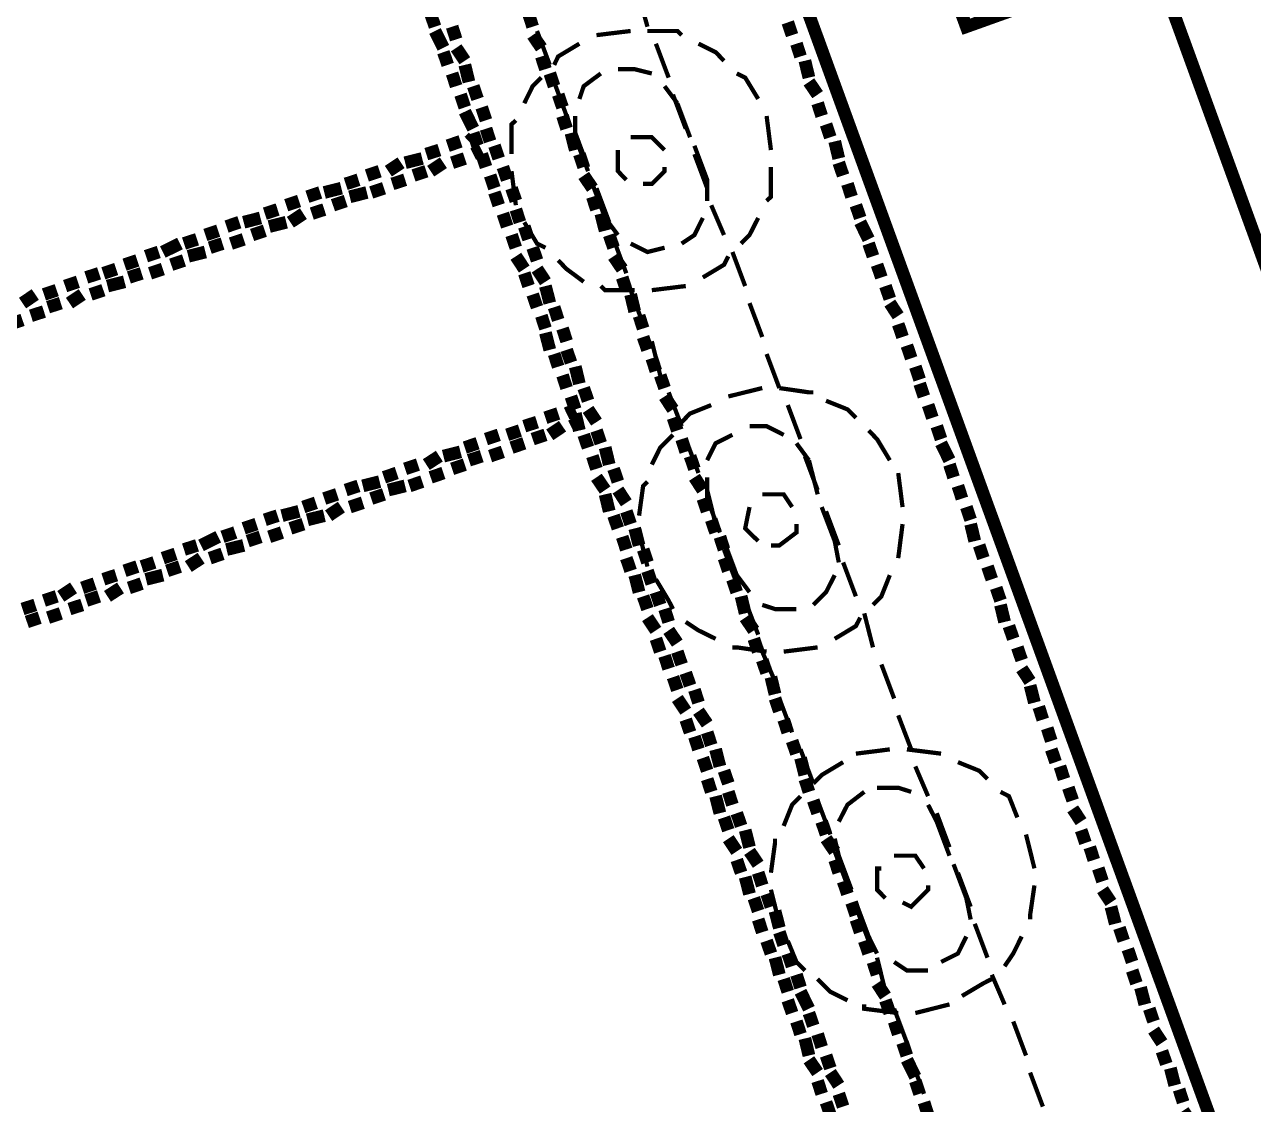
# Model space of a CAD drawing. Extents: x -2.4 to 13.4, y -16 to -5.
# Drawn here: x 2.4228 to 2.9045, y -10.993 to -10.5697 of the extents above; entities that cross this region are included whole.
import ezdxf

# ---------------------------------------------------------------- set-up
doc = ezdxf.new("R2010")
doc.units = 0
doc.header["$MEASUREMENT"] = 0

msp = doc.modelspace()

# ---------------------------------------------------------------- linework, layer by layer
at = {"color": 0}
for points, const_width in [([(3.74199, -12.95219), (1.65538, -7.21884)], 0.005), ([(3.59868, -12.95219), (1.52868, -7.26383)], 0.005), ([(2.66368, -10.55886), (2.66698, -10.57052)], 0.00167), ([(2.58368, -10.57052), (2.58198, -10.56552)], 0.005), ([(2.62198, -10.57052), (2.62038, -10.56552)], 0.005), ([(2.59198, -10.57551), (2.59038, -10.57052)], 0.005), ([(2.72368, -10.57383), (2.72198, -10.56884)], 0.005), ([(2.58698, -10.57881), (2.58368, -10.5722)], 0.005), ([(2.62538, -10.57881), (2.62198, -10.57383)], 0.005), ([(2.62868, -10.58549), (2.62368, -10.5722)], 0.00167), ([(2.64698, -10.57383), (2.66038, -10.5722)], 0.00167), ([(2.64698, -10.57383), (2.66038, -10.5722)], 0.00167), ([(2.66698, -10.5722), (2.67868, -10.5722), (2.68038, -10.57383)], 0.00167), ([(2.66698, -10.5722), (2.67868, -10.5722), (2.68038, -10.57383)], 0.00167), ([(2.58868, -10.58549), (2.58698, -10.58051)], 0.005), ([(2.59538, -10.58387), (2.59198, -10.57881)], 0.005), ([(2.63038, -10.58549), (2.63198, -10.58219), (2.64028, -10.57719)], 0.00167), ([(2.63038, -10.58549), (2.63198, -10.58219), (2.64028, -10.57719)], 0.00167), ([(2.67028, -10.57719), (2.67528, -10.59048)], 0.00167), ([(2.68698, -10.57719), (2.69368, -10.58051), (2.69698, -10.58387)], 0.00167), ([(2.68698, -10.57719), (2.69368, -10.58051), (2.69698, -10.58387)], 0.00167), ([(2.72698, -10.58219), (2.72538, -10.57719)], 0.005), ([(2.59698, -10.59216), (2.59538, -10.58549)], 0.005), ([(2.62698, -10.58718), (2.62538, -10.58219)], 0.005), ([(2.73028, -10.59048), (2.72868, -10.58387)], 0.005), ([(2.59198, -10.59384), (2.59038, -10.58886)], 0.005), ([(2.63038, -10.59384), (2.62868, -10.58886)], 0.005), ([(2.64028, -10.59884), (2.64198, -10.59384), (2.64868, -10.58886)], 0.00167), ([(2.65538, -10.58718), (2.66198, -10.58718), (2.66868, -10.58886)], 0.00167), ([(2.70198, -10.58886), (2.70528, -10.59048), (2.71038, -10.59884)], 0.00167), ([(2.70198, -10.58886), (2.70528, -10.59048), (2.71038, -10.59884)], 0.00167), ([(2.60038, -10.59884), (2.59868, -10.59384)], 0.005), ([(2.61868, -10.60052), (2.62198, -10.59384), (2.62538, -10.59048)], 0.00167), ([(2.61868, -10.60052), (2.62198, -10.59384), (2.62538, -10.59048)], 0.00167), ([(2.63528, -10.60551), (2.63038, -10.59216)], 0.00167), ([(2.67368, -10.59384), (2.67868, -10.60052)], 0.00167), ([(2.73368, -10.59716), (2.73028, -10.59216)], 0.005), ([(2.59538, -10.60215), (2.59368, -10.59716)], 0.005), ([(2.63368, -10.60215), (2.63198, -10.59716)], 0.005), ([(2.67698, -10.59716), (2.68198, -10.61051)], 0.00167), ([(2.73528, -10.60551), (2.73368, -10.60052)], 0.005), ([(2.59868, -10.61051), (2.59538, -10.60383)], 0.005), ([(2.60368, -10.60719), (2.60198, -10.60215)], 0.005), ([(2.63528, -10.61051), (2.63368, -10.60551)], 0.005), ([(2.67868, -10.60052), (2.68368, -10.61387)], 0.00167), ([(2.60528, -10.61549), (2.60368, -10.61051)], 0.005), ([(2.61368, -10.62048), (2.61368, -10.60883), (2.61538, -10.60719)], 0.00167), ([(2.61368, -10.62048), (2.61368, -10.60883), (2.61538, -10.60719)], 0.00167), ([(2.64368, -10.62716), (2.63868, -10.61387), (2.63868, -10.60551)], 0.00167), ([(2.71368, -10.60551), (2.71538, -10.61886)], 0.00167), ([(2.71368, -10.60551), (2.71538, -10.61886)], 0.00167), ([(2.73868, -10.61387), (2.73698, -10.60883)], 0.005), ([(2.59868, -10.61387), (2.59698, -10.61549)], 0.005), ([(2.60038, -10.61718), (2.59868, -10.61219)], 0.005), ([(2.63868, -10.61886), (2.63698, -10.61219)], 0.005), ([(2.64368, -10.62554), (2.63868, -10.61219)], 0.00167), ([(2.58538, -10.61886), (2.58028, -10.62048)], 0.005), ([(2.59368, -10.61549), (2.58868, -10.61718)], 0.005), ([(2.60198, -10.61886), (2.59868, -10.62048)], 0.005), ([(2.60868, -10.62218), (2.60698, -10.61718)], 0.005), ([(2.66038, -10.61387), (2.66868, -10.61387), (2.67368, -10.61886)], 0.00167), ([(2.66038, -10.61387), (2.66868, -10.61387), (2.67368, -10.61886)], 0.00167), ([(2.68538, -10.61718), (2.69038, -10.63052), (2.69038, -10.63883)], 0.00167), ([(2.74198, -10.62218), (2.74038, -10.61549)], 0.005), ([(2.57038, -10.62386), (2.56538, -10.62716)], 0.005), ([(2.57868, -10.62218), (2.57198, -10.62386)], 0.005), ([(2.58698, -10.62386), (2.58198, -10.62716)], 0.005), ([(2.59538, -10.62218), (2.59038, -10.62386)], 0.005), ([(2.60368, -10.62554), (2.60198, -10.62048)], 0.005), ([(2.64198, -10.62554), (2.64028, -10.62048)], 0.005), ([(2.65868, -10.63052), (2.65538, -10.62716), (2.65538, -10.61886)], 0.00167), ([(2.65868, -10.63052), (2.65538, -10.62716), (2.65538, -10.61886)], 0.00167), ([(2.68538, -10.62048), (2.69038, -10.63383)], 0.00167), ([(2.74368, -10.62884), (2.74198, -10.62386)], 0.005), ([(2.56198, -10.62716), (2.55698, -10.62884)], 0.005), ([(2.58028, -10.62716), (2.57528, -10.62884)], 0.005), ([(2.60698, -10.63383), (2.60528, -10.62884)], 0.005), ([(2.61198, -10.63052), (2.61028, -10.62554)], 0.005), ([(2.61538, -10.64051), (2.61368, -10.62716)], 0.00167), ([(2.61538, -10.64051), (2.61368, -10.62716)], 0.00167), ([(2.64538, -10.63383), (2.64198, -10.62884)], 0.005), ([(2.67368, -10.62554), (2.67368, -10.62716), (2.66868, -10.63215), (2.66528, -10.63215)], 0.00167), ([(2.67368, -10.62554), (2.67368, -10.62716), (2.66868, -10.63215), (2.66528, -10.63215)], 0.00167), ([(2.71538, -10.62554), (2.71538, -10.6372), (2.71368, -10.63883)], 0.00167), ([(2.71538, -10.62554), (2.71538, -10.6372), (2.71368, -10.63883)], 0.00167), ([(2.54698, -10.63383), (2.54028, -10.63551)], 0.005), ([(2.55368, -10.63052), (2.54868, -10.63215)], 0.005), ([(2.56368, -10.63383), (2.55868, -10.63551)], 0.005), ([(2.57198, -10.63052), (2.56698, -10.63215)], 0.005), ([(2.61538, -10.63883), (2.61368, -10.63383)], 0.005), ([(2.65538, -10.65218), (2.65038, -10.6455), (2.64538, -10.63215)], 0.00167), ([(2.74698, -10.6372), (2.74538, -10.63215)], 0.005), ([(2.53038, -10.63883), (2.52538, -10.64051)], 0.005), ([(2.53868, -10.63551), (2.53368, -10.6372)], 0.005), ([(2.54868, -10.63883), (2.54368, -10.64051)], 0.005), ([(2.55698, -10.63551), (2.55028, -10.6372)], 0.005), ([(2.60868, -10.64051), (2.60698, -10.63551)], 0.005), ([(2.64698, -10.64219), (2.64538, -10.6372)], 0.005), ([(2.65198, -10.64718), (2.64698, -10.63383)], 0.00167), ([(2.52198, -10.64219), (2.51698, -10.64381)], 0.005), ([(2.53208, -10.64381), (2.52698, -10.64718)], 0.005), ([(2.54028, -10.64219), (2.53538, -10.64381)], 0.005), ([(2.61198, -10.64886), (2.61028, -10.64381)], 0.005), ([(2.61698, -10.64718), (2.61538, -10.64219)], 0.005), ([(2.65038, -10.65049), (2.64868, -10.64381)], 0.005), ([(2.69198, -10.64051), (2.69698, -10.65218)], 0.00167), ([(2.75038, -10.6455), (2.74868, -10.64051)], 0.005), ([(2.50698, -10.64718), (2.50198, -10.64886)], 0.005), ([(2.51528, -10.6455), (2.50868, -10.64718)], 0.005), ([(2.52538, -10.64718), (2.51868, -10.64886)], 0.005), ([(2.62038, -10.65386), (2.61868, -10.64886)], 0.005), ([(2.62698, -10.65716), (2.62368, -10.65554), (2.61868, -10.64718)], 0.00167), ([(2.62698, -10.65716), (2.62368, -10.65554), (2.61868, -10.64718)], 0.00167), ([(2.68868, -10.6455), (2.68538, -10.65218), (2.68038, -10.65554)], 0.00167), ([(2.71038, -10.6455), (2.70698, -10.65218), (2.70368, -10.65554)], 0.00167), ([(2.71038, -10.6455), (2.70698, -10.65218), (2.70368, -10.65554)], 0.00167), ([(2.75368, -10.65386), (2.75038, -10.64718)], 0.005), ([(2.49038, -10.65386), (2.48528, -10.65554)], 0.005), ([(2.49868, -10.65049), (2.49368, -10.65218)], 0.005), ([(2.50868, -10.65386), (2.50368, -10.65554)], 0.005), ([(2.51698, -10.65049), (2.51198, -10.65218)], 0.005), ([(2.61538, -10.65716), (2.61368, -10.65218)], 0.005), ([(2.65368, -10.65716), (2.65198, -10.65218)], 0.005), ([(2.48368, -10.65554), (2.47698, -10.65884)], 0.005), ([(2.50038, -10.65554), (2.49538, -10.65716)], 0.005), ([(2.62368, -10.66215), (2.62198, -10.65716)], 0.005), ([(2.65868, -10.6672), (2.65368, -10.65386)], 0.00167), ([(2.67368, -10.65716), (2.66698, -10.65884), (2.66038, -10.65554)], 0.00167), ([(2.75538, -10.66052), (2.75368, -10.65554)], 0.005), ([(2.46698, -10.66215), (2.46198, -10.66384)], 0.005), ([(2.47538, -10.65884), (2.47038, -10.66052)], 0.005), ([(2.48528, -10.66215), (2.48028, -10.66384)], 0.005), ([(2.49368, -10.65884), (2.48698, -10.66052)], 0.005), ([(2.61868, -10.66552), (2.61538, -10.66052)], 0.005), ([(2.65708, -10.66552), (2.65368, -10.66052)], 0.005), ([(2.69868, -10.66052), (2.69698, -10.66384), (2.68868, -10.66883)], 0.00167), ([(2.69868, -10.66052), (2.69698, -10.66384), (2.68868, -10.66883)], 0.00167), ([(2.70028, -10.65884), (2.70528, -10.67219)], 0.00167), ([(2.45198, -10.6672), (2.44698, -10.66883)], 0.005), ([(2.45868, -10.66552), (2.45368, -10.6672)], 0.005), ([(2.46868, -10.6672), (2.46368, -10.66883)], 0.005), ([(2.47698, -10.66552), (2.47198, -10.6672)], 0.005), ([(2.62038, -10.67219), (2.61868, -10.6672)], 0.005), ([(2.62698, -10.67051), (2.62368, -10.66552)], 0.005), ([(2.64198, -10.67051), (2.63528, -10.66552), (2.63198, -10.66215)], 0.00167), ([(2.64198, -10.67051), (2.63528, -10.66552), (2.63198, -10.66215)], 0.00167), ([(2.75868, -10.66883), (2.75698, -10.66384)], 0.005), ([(2.44368, -10.67051), (2.43868, -10.67219)], 0.005), ([(2.46198, -10.67051), (2.45528, -10.67219)], 0.005), ([(2.62868, -10.67887), (2.62698, -10.67219)], 0.005), ([(2.65868, -10.67381), (2.65708, -10.66883)], 0.005), ([(2.76198, -10.67718), (2.76028, -10.67219)], 0.005), ([(2.42698, -10.6755), (2.42198, -10.67887)], 0.005), ([(2.43538, -10.67381), (2.43038, -10.6755)], 0.005), ([(2.44538, -10.6755), (2.44038, -10.67887)], 0.005), ([(2.45368, -10.67381), (2.44868, -10.6755)], 0.005), ([(2.62368, -10.68049), (2.62198, -10.6755)], 0.005), ([(2.66198, -10.67381), (2.65038, -10.67381), (2.64868, -10.67219)], 0.00167), ([(2.66198, -10.67381), (2.65038, -10.67381), (2.64868, -10.67219)], 0.00167), ([(2.66198, -10.68218), (2.66038, -10.6755)], 0.005), ([(2.66528, -10.68716), (2.66038, -10.67381)], 0.00167), ([(2.68198, -10.67219), (2.66868, -10.67381)], 0.00167), ([(2.68198, -10.67219), (2.66868, -10.67381)], 0.00167), ([(2.43038, -10.68218), (2.42528, -10.68386)], 0.005), ([(2.43698, -10.67887), (2.43198, -10.68049)], 0.005), ([(2.63198, -10.68548), (2.63038, -10.68049)], 0.005), ([(2.70698, -10.67887), (2.71198, -10.69216)], 0.00167), ([(2.76528, -10.68386), (2.76198, -10.67887)], 0.005), ([(2.42198, -10.68548), (2.41698, -10.68716)], 0.005), ([(2.62698, -10.68884), (2.62538, -10.68386)], 0.005), ([(2.66528, -10.68884), (2.66368, -10.68386)], 0.005), ([(2.76698, -10.69216), (2.76528, -10.68716)], 0.005), ([(2.62868, -10.6972), (2.62698, -10.69052)], 0.005), ([(2.63528, -10.69384), (2.63368, -10.68884)], 0.005), ([(2.66698, -10.6972), (2.66528, -10.69216)], 0.005), ([(2.63698, -10.70219), (2.63528, -10.6972)], 0.005), ([(2.67198, -10.70719), (2.66868, -10.69384)], 0.00167), ([(2.77038, -10.70051), (2.76868, -10.69552)], 0.005), ([(2.63198, -10.70381), (2.63038, -10.69883)], 0.005), ([(2.67028, -10.70551), (2.66868, -10.70051)], 0.005), ([(2.71368, -10.69883), (2.71868, -10.71218)], 0.00167), ([(2.64028, -10.71049), (2.63868, -10.70381)], 0.005), ([(2.77368, -10.70887), (2.77198, -10.70381)], 0.005), ([(2.63528, -10.71218), (2.63368, -10.70719)], 0.005), ([(2.67368, -10.71218), (2.67198, -10.70719)], 0.005), ([(2.77538, -10.71548), (2.77368, -10.71049)], 0.005), ([(2.63868, -10.72054), (2.63698, -10.71548)], 0.005), ([(2.64368, -10.71716), (2.64198, -10.71218)], 0.005), ([(2.67698, -10.72054), (2.67368, -10.71548)], 0.005), ([(2.68038, -10.72715), (2.67528, -10.71386)], 0.00167), ([(2.69868, -10.71548), (2.71198, -10.71218)], 0.00167), ([(2.69868, -10.71548), (2.71198, -10.71218)], 0.00167), ([(2.71868, -10.71218), (2.73028, -10.71386), (2.73198, -10.71386)], 0.00167), ([(2.71868, -10.71218), (2.73028, -10.71386), (2.73198, -10.71386)], 0.00167), ([(2.63868, -10.72054), (2.63528, -10.72216)], 0.005), ([(2.64698, -10.72552), (2.64368, -10.72054)], 0.005), ([(2.68038, -10.72552), (2.68368, -10.72216), (2.69198, -10.71884)], 0.00167), ([(2.68038, -10.72552), (2.68368, -10.72216), (2.69198, -10.71884)], 0.00167), ([(2.72198, -10.71884), (2.72698, -10.73219)], 0.00167), ([(2.73698, -10.71716), (2.74538, -10.72054), (2.74868, -10.72384)], 0.00167), ([(2.73698, -10.71716), (2.74538, -10.72054), (2.74868, -10.72384)], 0.00167), ([(2.77868, -10.72384), (2.77698, -10.71884)], 0.005), ([(2.62368, -10.72552), (2.61868, -10.72715)], 0.005), ([(2.63198, -10.72216), (2.62698, -10.72384)], 0.005), ([(2.64028, -10.72552), (2.63698, -10.72715)], 0.005), ([(2.64028, -10.72883), (2.63868, -10.72216)], 0.005), ([(2.67868, -10.72883), (2.67698, -10.72384)], 0.005), ([(2.60868, -10.73051), (2.60368, -10.73219)], 0.005), ([(2.61698, -10.72883), (2.61198, -10.73051)], 0.005), ([(2.62698, -10.73051), (2.62198, -10.73219)], 0.005), ([(2.63368, -10.72715), (2.62868, -10.73051)], 0.005), ([(2.64368, -10.73551), (2.64198, -10.73051)], 0.005), ([(2.64868, -10.73383), (2.64698, -10.72883)], 0.005), ([(2.70698, -10.72715), (2.71368, -10.72715), (2.72038, -10.73051)], 0.00167), ([(2.75368, -10.72883), (2.75698, -10.73219), (2.76198, -10.74049)], 0.00167), ([(2.75368, -10.72883), (2.75698, -10.73219), (2.76198, -10.74049)], 0.00167), ([(2.78208, -10.73219), (2.78038, -10.72715)], 0.005), ([(2.60038, -10.73383), (2.59538, -10.73551)], 0.005), ([(2.61868, -10.73383), (2.61368, -10.73551)], 0.005), ([(2.65198, -10.74218), (2.65038, -10.73551)], 0.005), ([(2.66868, -10.74218), (2.67198, -10.73551), (2.67698, -10.73051)], 0.00167), ([(2.66868, -10.74218), (2.67198, -10.73551), (2.67698, -10.73051)], 0.00167), ([(2.68198, -10.73719), (2.68038, -10.73219)], 0.005), ([(2.68698, -10.74548), (2.68198, -10.73219)], 0.00167), ([(2.69038, -10.74049), (2.69368, -10.73383), (2.70028, -10.73051)], 0.00167), ([(2.72538, -10.73383), (2.73028, -10.74049)], 0.00167), ([(2.78538, -10.74049), (2.78208, -10.73383)], 0.005), ([(2.58538, -10.73887), (2.58028, -10.74218)], 0.005), ([(2.59368, -10.73719), (2.58698, -10.73887)], 0.005), ([(2.60198, -10.73887), (2.59698, -10.74049)], 0.005), ([(2.61028, -10.73719), (2.60528, -10.73887)], 0.005), ([(2.64698, -10.74386), (2.64538, -10.73887)], 0.005), ([(2.68538, -10.74386), (2.68368, -10.73887)], 0.005), ([(2.72868, -10.73887), (2.73368, -10.75216)], 0.00167), ([(2.56868, -10.74548), (2.56368, -10.74718)], 0.005), ([(2.57698, -10.74218), (2.57198, -10.74386)], 0.005), ([(2.58698, -10.74548), (2.58198, -10.74718)], 0.005), ([(2.59538, -10.74218), (2.59038, -10.74386)], 0.005), ([(2.65538, -10.74886), (2.65368, -10.74386)], 0.005), ([(2.73028, -10.74049), (2.73368, -10.75384)], 0.00167), ([(2.78698, -10.74718), (2.78538, -10.74218)], 0.005), ([(2.56198, -10.74886), (2.55538, -10.75054)], 0.005), ([(2.57868, -10.74886), (2.57368, -10.75054)], 0.005), ([(2.65038, -10.75216), (2.64698, -10.74718)], 0.005), ([(2.68868, -10.75216), (2.68538, -10.74718)], 0.005), ([(2.69538, -10.76881), (2.69038, -10.75552), (2.69038, -10.74718)], 0.00167), ([(2.76528, -10.74548), (2.76698, -10.75883)], 0.00167), ([(2.76528, -10.74548), (2.76698, -10.75883)], 0.00167), ([(2.54528, -10.75384), (2.54028, -10.75552)], 0.005), ([(2.55368, -10.75054), (2.54868, -10.75216)], 0.005), ([(2.56368, -10.75384), (2.55868, -10.75552)], 0.005), ([(2.57198, -10.75054), (2.56538, -10.75216)], 0.005), ([(2.65198, -10.76051), (2.65038, -10.75384)], 0.005), ([(2.65868, -10.75715), (2.65538, -10.75216)], 0.005), ([(2.66368, -10.7622), (2.66528, -10.75054), (2.66698, -10.74886)], 0.00167), ([(2.66368, -10.7622), (2.66528, -10.75054), (2.66698, -10.74886)], 0.00167), ([(2.69368, -10.76551), (2.69038, -10.75216)], 0.00167), ([(2.79028, -10.75552), (2.78868, -10.75054)], 0.005), ([(2.53698, -10.75715), (2.53208, -10.75883)], 0.005), ([(2.54698, -10.75883), (2.54198, -10.7622)], 0.005), ([(2.55538, -10.75715), (2.55028, -10.75883)], 0.005), ([(2.69038, -10.76051), (2.68868, -10.75552)], 0.005), ([(2.71198, -10.75384), (2.72038, -10.75384), (2.72368, -10.75883)], 0.00167), ([(2.71198, -10.75384), (2.72038, -10.75384), (2.72368, -10.75883)], 0.00167), ([(2.79368, -10.76383), (2.79198, -10.75883)], 0.005), ([(2.52198, -10.7622), (2.51698, -10.76383)], 0.005), ([(2.53038, -10.76051), (2.52368, -10.7622)], 0.005), ([(2.54028, -10.7622), (2.53368, -10.76383)], 0.005), ([(2.65538, -10.76719), (2.65368, -10.7622)], 0.005), ([(2.66038, -10.76551), (2.65868, -10.76051)], 0.005), ([(2.69368, -10.76881), (2.69198, -10.76383)], 0.005), ([(2.71038, -10.77218), (2.70528, -10.76719), (2.70698, -10.75883)], 0.00167), ([(2.71038, -10.77218), (2.70528, -10.76719), (2.70698, -10.75883)], 0.00167), ([(2.73528, -10.75883), (2.74038, -10.77218), (2.74198, -10.78054)], 0.00167), ([(2.73698, -10.76051), (2.74198, -10.77386)], 0.00167), ([(2.50538, -10.76881), (2.50038, -10.7705)], 0.005), ([(2.51368, -10.76551), (2.50868, -10.76719)], 0.005), ([(2.52368, -10.76881), (2.51868, -10.7705)], 0.005), ([(2.53208, -10.76551), (2.52698, -10.76719)], 0.005), ([(2.66368, -10.77386), (2.66198, -10.76719)], 0.005), ([(2.72538, -10.76551), (2.72538, -10.76881), (2.71868, -10.77386), (2.71538, -10.77386)], 0.00167), ([(2.72538, -10.76551), (2.72538, -10.76881), (2.71868, -10.77386), (2.71538, -10.77386)], 0.00167), ([(2.76698, -10.76551), (2.76528, -10.77886)], 0.00167), ([(2.76698, -10.76551), (2.76528, -10.77886)], 0.00167), ([(2.79528, -10.77218), (2.79368, -10.76551)], 0.005), ([(2.49038, -10.77386), (2.48528, -10.77549)], 0.005), ([(2.49868, -10.7705), (2.49198, -10.77386)], 0.005), ([(2.50868, -10.77386), (2.50198, -10.77549)], 0.005), ([(2.51528, -10.7705), (2.51028, -10.77218)], 0.005), ([(2.65868, -10.77549), (2.65708, -10.7705)], 0.005), ([(2.66698, -10.78216), (2.66368, -10.76881)], 0.00167), ([(2.66698, -10.78216), (2.66368, -10.76881)], 0.00167), ([(2.69698, -10.77549), (2.69538, -10.7705)], 0.005), ([(2.70698, -10.7922), (2.70198, -10.78552), (2.69698, -10.77218)], 0.00167), ([(2.79868, -10.77886), (2.79698, -10.77386)], 0.005), ([(2.48198, -10.77718), (2.47698, -10.77886)], 0.005), ([(2.49198, -10.77886), (2.48698, -10.78216)], 0.005), ([(2.50038, -10.77718), (2.49538, -10.77886)], 0.005), ([(2.66038, -10.78384), (2.65868, -10.77886)], 0.005), ([(2.66698, -10.78054), (2.66528, -10.77549)], 0.005), ([(2.69868, -10.78384), (2.69698, -10.77886)], 0.005), ([(2.70198, -10.78884), (2.69698, -10.77549)], 0.00167), ([(2.46698, -10.78216), (2.46198, -10.78384)], 0.005), ([(2.47368, -10.78054), (2.46868, -10.78216)], 0.005), ([(2.48368, -10.78216), (2.47868, -10.78384)], 0.005), ([(2.66868, -10.78884), (2.66698, -10.78384)], 0.005), ([(2.74368, -10.78054), (2.74868, -10.79383)], 0.00167), ([(2.80198, -10.78715), (2.80028, -10.78216)], 0.005), ([(2.45028, -10.78884), (2.44538, -10.79052)], 0.005), ([(2.45868, -10.78552), (2.45368, -10.78715)], 0.005), ([(2.46868, -10.78884), (2.46368, -10.79052)], 0.005), ([(2.47698, -10.78552), (2.47038, -10.78715)], 0.005), ([(2.66368, -10.7922), (2.66198, -10.78552)], 0.005), ([(2.67698, -10.79881), (2.67528, -10.79551), (2.67028, -10.78715)], 0.00167), ([(2.67698, -10.79881), (2.67528, -10.79551), (2.67028, -10.78715)], 0.00167), ([(2.70198, -10.7922), (2.70028, -10.78715)], 0.005), ([(2.74038, -10.78552), (2.73698, -10.7922), (2.73198, -10.79719)], 0.00167), ([(2.76198, -10.78552), (2.75868, -10.79383), (2.75538, -10.79719)], 0.00167), ([(2.76198, -10.78552), (2.75868, -10.79383), (2.75538, -10.79719)], 0.00167), ([(2.44198, -10.79052), (2.43698, -10.79383)], 0.005), ([(2.46038, -10.79052), (2.45528, -10.79383)], 0.005), ([(2.67198, -10.79719), (2.67028, -10.7922)], 0.005), ([(2.80538, -10.79551), (2.80368, -10.79052)], 0.005), ([(2.42698, -10.79719), (2.42198, -10.79881)], 0.005), ([(2.43538, -10.79383), (2.43038, -10.79551)], 0.005), ([(2.44538, -10.79719), (2.44038, -10.79881)], 0.005), ([(2.45198, -10.79383), (2.44698, -10.79551)], 0.005), ([(2.66698, -10.79881), (2.66528, -10.79383)], 0.005), ([(2.70528, -10.8005), (2.70368, -10.79383)], 0.005), ([(2.71038, -10.80886), (2.70528, -10.79551)], 0.00167), ([(2.80698, -10.80387), (2.80538, -10.79719)], 0.005), ([(2.42868, -10.80218), (2.42368, -10.80387)], 0.005), ([(2.43698, -10.8005), (2.43198, -10.80218)], 0.005), ([(2.67028, -10.80718), (2.66698, -10.80218)], 0.005), ([(2.67528, -10.80387), (2.67368, -10.79881)], 0.005), ([(2.70868, -10.80718), (2.70528, -10.80218)], 0.005), ([(2.72538, -10.79881), (2.71698, -10.79881), (2.71198, -10.79719)], 0.00167), ([(2.75198, -10.8005), (2.75538, -10.81384)], 0.00167), ([(2.67868, -10.81216), (2.67528, -10.80718)], 0.005), ([(2.69368, -10.81048), (2.68698, -10.80718), (2.68198, -10.80387)], 0.00167), ([(2.69368, -10.81048), (2.68698, -10.80718), (2.68198, -10.80387)], 0.00167), ([(2.75038, -10.80218), (2.74868, -10.80549), (2.74038, -10.81048)], 0.00167), ([(2.75038, -10.80218), (2.74868, -10.80549), (2.74038, -10.81048)], 0.00167), ([(2.81038, -10.81048), (2.80868, -10.80549)], 0.005), ([(2.67198, -10.81552), (2.67028, -10.81048)], 0.005), ([(2.71038, -10.81552), (2.70868, -10.81048)], 0.005), ([(2.67528, -10.8222), (2.67368, -10.81716)], 0.005), ([(2.68038, -10.82052), (2.67868, -10.81552)], 0.005), ([(2.71368, -10.81552), (2.70198, -10.81384), (2.70028, -10.81384)], 0.00167), ([(2.71368, -10.81552), (2.70198, -10.81384), (2.70028, -10.81384)], 0.00167), ([(2.71698, -10.82719), (2.71198, -10.81552)], 0.00167), ([(2.73368, -10.81384), (2.72038, -10.81552)], 0.00167), ([(2.73368, -10.81384), (2.72038, -10.81552)], 0.00167), ([(2.81368, -10.81884), (2.81198, -10.81384)], 0.005), ([(2.71368, -10.82383), (2.71198, -10.81884)], 0.005), ([(2.75868, -10.82052), (2.76368, -10.83387)], 0.00167), ([(2.81698, -10.82719), (2.81368, -10.8222)], 0.005), ([(2.67868, -10.83051), (2.67698, -10.82551)], 0.005), ([(2.68368, -10.82881), (2.68198, -10.82383)], 0.005), ([(2.71698, -10.83219), (2.71538, -10.82551)], 0.005), ([(2.68698, -10.83549), (2.68538, -10.83051)], 0.005), ([(2.81868, -10.83549), (2.81698, -10.82881)], 0.005), ([(2.68198, -10.83886), (2.67868, -10.83387)], 0.005), ([(2.71868, -10.83886), (2.71698, -10.83387)], 0.005), ([(2.72368, -10.84716), (2.71868, -10.83387)], 0.00167), ([(2.69038, -10.84384), (2.68698, -10.83886)], 0.005), ([(2.82198, -10.84216), (2.82038, -10.83718)], 0.005), ([(2.68368, -10.84716), (2.68198, -10.84216)], 0.005), ([(2.72198, -10.84716), (2.72038, -10.84216)], 0.005), ([(2.76528, -10.84048), (2.77038, -10.85383)], 0.00167), ([(2.82528, -10.85052), (2.82368, -10.84554)], 0.005), ([(2.68698, -10.85383), (2.68538, -10.84884)], 0.005), ([(2.69198, -10.85215), (2.69038, -10.84716)], 0.005), ([(2.72538, -10.85551), (2.72368, -10.85052)], 0.005), ([(2.69538, -10.86051), (2.69368, -10.85383)], 0.005), ([(2.73198, -10.86718), (2.72698, -10.85383)], 0.00167), ([(2.74868, -10.85551), (2.76198, -10.85383)], 0.00167), ([(2.74868, -10.85551), (2.76198, -10.85383)], 0.00167), ([(2.76868, -10.85383), (2.78208, -10.85551)], 0.00167), ([(2.76868, -10.85383), (2.78208, -10.85551)], 0.00167), ([(2.82698, -10.85883), (2.82528, -10.85383)], 0.005), ([(2.69038, -10.86219), (2.68868, -10.85719)], 0.005), ([(2.72868, -10.86387), (2.72698, -10.85719)], 0.005), ([(2.73198, -10.86718), (2.73528, -10.86387), (2.74368, -10.85883)], 0.00167), ([(2.73198, -10.86718), (2.73528, -10.86387), (2.74368, -10.85883)], 0.00167), ([(2.78868, -10.85883), (2.79698, -10.86219), (2.80028, -10.86549)], 0.00167), ([(2.78868, -10.85883), (2.79698, -10.86219), (2.80028, -10.86549)], 0.00167), ([(2.83028, -10.86549), (2.82868, -10.86051)], 0.005), ([(2.69198, -10.87048), (2.69038, -10.86549)], 0.005), ([(2.69868, -10.86718), (2.69698, -10.86219)], 0.005), ([(2.73028, -10.87048), (2.72868, -10.86549)], 0.005), ([(2.77198, -10.86051), (2.77698, -10.87218)], 0.00167), ([(2.70028, -10.87554), (2.69868, -10.87048)], 0.005), ([(2.75698, -10.86886), (2.76528, -10.86886), (2.77038, -10.87048)], 0.00167), ([(2.83368, -10.87386), (2.83198, -10.86886)], 0.005), ([(2.69538, -10.87884), (2.69368, -10.87218)], 0.005), ([(2.72038, -10.88383), (2.72368, -10.87554), (2.72698, -10.87218)], 0.00167), ([(2.72038, -10.88383), (2.72368, -10.87554), (2.72698, -10.87218)], 0.00167), ([(2.73368, -10.87884), (2.73198, -10.87386)], 0.005), ([(2.73868, -10.8872), (2.73368, -10.87386)], 0.00167), ([(2.74198, -10.88215), (2.74538, -10.87554), (2.75198, -10.87048)], 0.00167), ([(2.80538, -10.87048), (2.80868, -10.87218), (2.81198, -10.88052)], 0.00167), ([(2.80538, -10.87048), (2.80868, -10.87218), (2.81198, -10.88052)], 0.00167), ([(2.70368, -10.88383), (2.70198, -10.87884)], 0.005), ([(2.77698, -10.87554), (2.78038, -10.88215)], 0.00167), ([(2.83698, -10.88215), (2.83368, -10.87716)], 0.005), ([(2.69868, -10.88551), (2.69698, -10.88052)], 0.005), ([(2.73698, -10.8872), (2.73528, -10.88215)], 0.005), ([(2.78038, -10.87884), (2.78538, -10.89219)], 0.00167), ([(2.78038, -10.88215), (2.78538, -10.8955)], 0.00167), ([(2.70198, -10.89381), (2.69868, -10.88883)], 0.005), ([(2.70698, -10.89219), (2.70528, -10.88551)], 0.005), ([(2.74038, -10.89381), (2.73698, -10.88883)], 0.005), ([(2.81538, -10.8872), (2.81868, -10.90049)], 0.00167), ([(2.81538, -10.8872), (2.81868, -10.90049)], 0.00167), ([(2.83868, -10.89051), (2.83698, -10.88551)], 0.005), ([(2.71038, -10.89886), (2.70698, -10.89381)], 0.005), ([(2.71538, -10.90218), (2.71698, -10.89051), (2.71698, -10.88883)], 0.00167), ([(2.71538, -10.90218), (2.71698, -10.89051), (2.71698, -10.88883)], 0.00167), ([(2.74698, -10.90884), (2.74198, -10.8955), (2.74038, -10.88883)], 0.00167), ([(2.84198, -10.89718), (2.84038, -10.89219)], 0.005), ([(2.70368, -10.90218), (2.70198, -10.89718)], 0.005), ([(2.74198, -10.90218), (2.74038, -10.89718)], 0.005), ([(2.74538, -10.90716), (2.74038, -10.89381)], 0.00167), ([(2.76368, -10.8955), (2.77198, -10.8955), (2.77538, -10.90049)], 0.00167), ([(2.76368, -10.8955), (2.77198, -10.8955), (2.77538, -10.90049)], 0.00167), ([(2.70698, -10.91052), (2.70528, -10.90386)], 0.005), ([(2.71198, -10.90716), (2.71038, -10.90218)], 0.005), ([(2.76028, -10.91215), (2.75698, -10.90884), (2.75698, -10.90049), (2.75868, -10.90049)], 0.00167), ([(2.76028, -10.91215), (2.75698, -10.90884), (2.75698, -10.90049), (2.75868, -10.90049)], 0.00167), ([(2.78698, -10.89886), (2.79198, -10.91215), (2.79368, -10.92051)], 0.00167), ([(2.78868, -10.90218), (2.79368, -10.91552)], 0.00167), ([(2.84538, -10.90554), (2.84368, -10.90049)], 0.005), ([(2.74538, -10.91052), (2.74368, -10.90554)], 0.005), ([(2.77698, -10.90716), (2.77698, -10.90884), (2.77038, -10.91552), (2.76698, -10.91384)], 0.00167), ([(2.77698, -10.90716), (2.77698, -10.90884), (2.77038, -10.91552), (2.76698, -10.91384)], 0.00167), ([(2.81868, -10.90716), (2.81698, -10.91883), (2.81698, -10.92051)], 0.00167), ([(2.81868, -10.90716), (2.81698, -10.91883), (2.81698, -10.92051)], 0.00167), ([(2.84868, -10.91384), (2.84538, -10.90884)], 0.005), ([(2.71038, -10.9172), (2.70868, -10.91215)], 0.005), ([(2.71538, -10.91552), (2.71368, -10.91052)], 0.005), ([(2.71868, -10.92219), (2.71538, -10.90884)], 0.00167), ([(2.71868, -10.92219), (2.71538, -10.90884)], 0.00167), ([(2.74868, -10.91883), (2.74698, -10.91384)], 0.005), ([(2.71868, -10.92381), (2.71698, -10.9172)], 0.005), ([(2.75698, -10.93386), (2.75368, -10.92718), (2.74868, -10.91384)], 0.00167), ([(2.75368, -10.92887), (2.74868, -10.91552)], 0.00167), ([(2.85038, -10.92219), (2.84868, -10.91552)], 0.005), ([(2.71198, -10.9255), (2.71038, -10.92051)], 0.005), ([(2.75038, -10.9255), (2.74868, -10.92051)], 0.005), ([(2.72038, -10.93049), (2.71868, -10.9255)], 0.005), ([(2.79528, -10.92219), (2.80028, -10.93548)], 0.00167), ([(2.85368, -10.92887), (2.85198, -10.92381)], 0.005), ([(2.71538, -10.93386), (2.71368, -10.92887)], 0.005), ([(2.72868, -10.94052), (2.72538, -10.93716), (2.72198, -10.92887)], 0.00167), ([(2.72868, -10.94052), (2.72538, -10.93716), (2.72198, -10.92887)], 0.00167), ([(2.75368, -10.93386), (2.75198, -10.92887)], 0.005), ([(2.79198, -10.92718), (2.78868, -10.93386), (2.78208, -10.93716)], 0.00167), ([(2.81368, -10.92718), (2.81038, -10.93386), (2.80698, -10.93884)], 0.00167), ([(2.81368, -10.92718), (2.81038, -10.93386), (2.80698, -10.93884)], 0.00167), ([(2.85698, -10.93716), (2.85528, -10.93218)], 0.005), ([(2.71868, -10.94216), (2.71698, -10.93548)], 0.005), ([(2.72368, -10.93884), (2.72198, -10.93386)], 0.005), ([(2.75698, -10.94216), (2.75538, -10.93716)], 0.005), ([(2.76028, -10.94883), (2.75698, -10.93548)], 0.00167), ([(2.72698, -10.9472), (2.72538, -10.94216)], 0.005), ([(2.77698, -10.94052), (2.76868, -10.94052), (2.76368, -10.93716)], 0.00167), ([(2.85868, -10.94552), (2.85698, -10.94052)], 0.005), ([(2.72198, -10.94883), (2.72038, -10.94384)], 0.005), ([(2.74538, -10.95219), (2.73868, -10.94883), (2.73368, -10.94384)], 0.00167), ([(2.74538, -10.95219), (2.73868, -10.94883), (2.73368, -10.94384)], 0.00167), ([(2.76028, -10.95051), (2.75698, -10.94552)], 0.005), ([(2.80198, -10.94384), (2.79868, -10.94552), (2.79028, -10.95051)], 0.00167), ([(2.80198, -10.94384), (2.79868, -10.94552), (2.79028, -10.95051)], 0.00167), ([(2.80198, -10.94216), (2.80698, -10.95381)], 0.00167), ([(2.86198, -10.95381), (2.86028, -10.9472)], 0.005), ([(2.72368, -10.95719), (2.72198, -10.95219)], 0.005), ([(2.73028, -10.95551), (2.72698, -10.94883)], 0.005), ([(2.76198, -10.95719), (2.76028, -10.95219)], 0.005), ([(2.73198, -10.96218), (2.73028, -10.95719)], 0.005), ([(2.76528, -10.95719), (2.75198, -10.95551), (2.75198, -10.95381)], 0.00167), ([(2.76528, -10.95719), (2.75198, -10.95551), (2.75198, -10.95381)], 0.00167), ([(2.76868, -10.96884), (2.76368, -10.95551)], 0.00167), ([(2.78538, -10.95381), (2.77198, -10.95719)], 0.00167), ([(2.78538, -10.95381), (2.77198, -10.95719)], 0.00167), ([(2.86538, -10.96049), (2.86368, -10.95551)], 0.005), ([(2.72698, -10.96548), (2.72538, -10.96049)], 0.005), ([(2.76528, -10.96548), (2.76368, -10.96049)], 0.005), ([(2.81038, -10.96049), (2.81538, -10.97384)], 0.00167), ([(2.73528, -10.97054), (2.73368, -10.96548)], 0.005), ([(2.86868, -10.96884), (2.86538, -10.96386)], 0.005), ([(2.73028, -10.97384), (2.72868, -10.96716)], 0.005), ([(2.76868, -10.97384), (2.76698, -10.96884)], 0.005), ([(2.73368, -10.98051), (2.73028, -10.97552)], 0.005), ([(2.73868, -10.97883), (2.73698, -10.97384)], 0.005), ([(2.77198, -10.98219), (2.76868, -10.97552)], 0.005), ([(2.87038, -10.97715), (2.86868, -10.97216)], 0.005), ([(2.74198, -10.98551), (2.73868, -10.98051)], 0.005), ([(2.77538, -10.98887), (2.77038, -10.97552)], 0.00167), ([(2.87368, -10.98551), (2.87198, -10.97883)], 0.005), ([(2.73528, -10.98887), (2.73368, -10.98383)], 0.005), ([(2.77368, -10.98887), (2.77198, -10.98383)], 0.005), ([(2.81698, -10.98051), (2.82198, -10.99386)], 0.00167), ([(2.74368, -10.99386), (2.74198, -10.98887)], 0.005), ([(2.87698, -10.99218), (2.87538, -10.98719)], 0.005), ([(2.73868, -10.99718), (2.73698, -10.99218)], 0.005), ([(2.77698, -10.99718), (2.77538, -10.99218)], 0.005), ([(2.88038, -11.00054), (2.87698, -10.99548)], 0.005)]:
    msp.add_lwpolyline(points, dxfattribs=dict(at, const_width=const_width))
for points, const_width in [([(2.86198, -10.54551), (2.74868, -10.23719), (2.67868, -10.2622), (2.79198, -10.57052), (2.86198, -10.54551)], 0.005), ([(2.64698, -10.57383), (2.64698, -10.57383)], 0.00167), ([(2.64698, -10.57383), (2.64698, -10.57383)], 0.00167), ([(2.66038, -10.61387), (2.66038, -10.61387)], 0.00167), ([(2.66038, -10.61387), (2.66038, -10.61387)], 0.00167), ([(2.69868, -10.71548), (2.69868, -10.71548)], 0.00167), ([(2.69868, -10.71548), (2.69868, -10.71548)], 0.00167), ([(2.71198, -10.75384), (2.71198, -10.75384)], 0.00167), ([(2.71198, -10.75384), (2.71198, -10.75384)], 0.00167), ([(2.74868, -10.85551), (2.74868, -10.85551)], 0.00167), ([(2.74868, -10.85551), (2.74868, -10.85551)], 0.00167), ([(2.76368, -10.8955), (2.76368, -10.8955)], 0.00167), ([(2.76368, -10.8955), (2.76368, -10.8955)], 0.00167)]:
    msp.add_lwpolyline(points, close=True, dxfattribs=dict(at, const_width=const_width))

doc.saveas('drawing.dxf')
